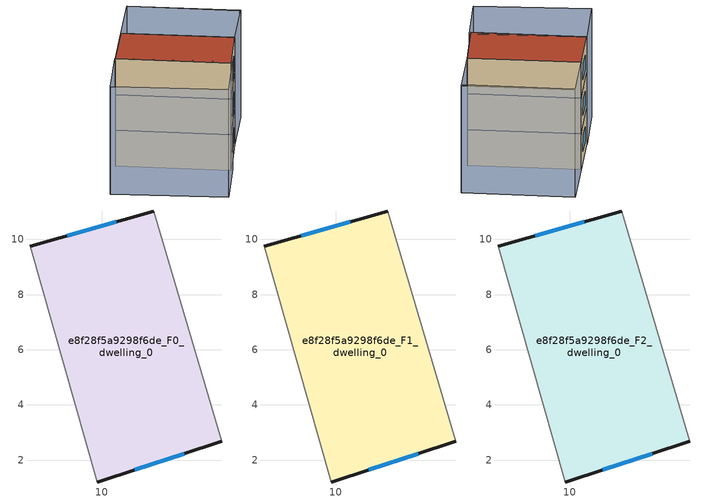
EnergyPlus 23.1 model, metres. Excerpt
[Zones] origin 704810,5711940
e8f28f5a9298f6de_F0_dwelling_0
 floor ground (EU_floor_Construction): 11.88,11.03 14.35,2.68 9.85,1.2 7.41,9.75 z0
 wall outside (EU_wall_Construction): 11.88,11.03 7.41,9.75 / 9.85,1.2 14.35,2.68 z0:3
 wall adiabatic (EU_wall_Construction): 14.35,2.68 11.88,11.03 / 7.41,9.75 9.85,1.2 z0:3
 window (EU_Window_Construction): 10.54,10.65 8.76,10.13 / 11.2,1.65 13,2.23 z0.9:2.1
e8f28f5a9298f6de_F1_dwelling_0
 floor to e8f28f5a9298f6de_F0_dwelling_0 (EU_floor_Construction): 11.88,11.03 14.35,2.68 9.85,1.2 7.41,9.75 z3
 wall outside (EU_wall_Construction): 11.88,11.03 7.41,9.75 / 9.85,1.2 14.35,2.68 z3:6
 wall adiabatic (EU_wall_Construction): 14.35,2.68 11.88,11.03 / 7.41,9.75 9.85,1.2 z3:6
 window (EU_Window_Construction): 10.54,10.65 8.76,10.13 / 11.2,1.65 13,2.23 z3.9:5.1
e8f28f5a9298f6de_F2_dwelling_0
 floor to e8f28f5a9298f6de_F1_dwelling_0 (EU_floor_Construction): 11.88,11.03 14.35,2.68 9.85,1.2 7.41,9.75 z6
 wall outside (EU_wall_Construction): 11.88,11.03 7.41,9.75 / 9.85,1.2 14.35,2.68 z6:9
 wall adiabatic (EU_wall_Construction): 14.35,2.68 11.88,11.03 / 7.41,9.75 9.85,1.2 z6:9
 window (EU_Window_Construction): 10.54,10.65 8.76,10.13 / 11.2,1.65 13,2.23 z6.9:8.1
 roof outside (EU_roof_Construction): 14.35,2.68 11.88,11.03 7.41,9.75 9.85,1.2 z9
shading: 19,4.16 16.64,12.39 / 14.35,2.68 11.88,11.03 / 11.88,11.03 16.68,12.45 / 16.68,12.45 19.16,4.1 / 19.16,4.1 14.35,2.68 / 5.32,-0.36 2.53,8.21 / 2.53,8.21 7.4,9.79 / 7.4,9.79 10.18,1.22 / 10.18,1.22 5.32,-0.36 z0:9
[Building]
EU S2 Campaign: North Axis=0; Terrain=City; Solar Distribution=FullExterior
[Site:Location]
London: Latitude=51.5; Longitude=-0.5; Time Zone=0; Elevation=25
[SizingPeriod:WeatherFileDays]
AnnualSizingPeriod: Begin Month=1; Begin Day of Month=1; End Month=12; End Day of Month=31; Day of Week for Start Day=Monday; Use Weather File Daylight Saving Period=No; Use Weather File Rain and Snow Indicators=No
[MATERIAL]
EU_InternalMass_Material: Roughness=MediumRough; Thickness=0.1; Conductivity=1; Density=1800; Specific Heat=900; Thermal Absorptance=0.9; Solar Absorptance=0.7; Visible Absorptance=0.7
[MATERIAL:NOMASS] Roughness=MediumRough; Thermal Absorptance=0.9; Solar Absorptance=0.7; Visible Absorptance=0.7
Name | Thermal Resistance
EU_wall_NoMass | 0.56902
EU_roof_NoMass | 2.50178
EU_floor_NoMass | 1.93
[WINDOWMATERIAL:SIMPLEGLAZINGSYSTEM]
EU_Window_SimpleGlazing: UFactor=3.61057; Solar Heat Gain Coefficient=0.76; Visible Transmittance=0.76
[CONSTRUCTION]
EU_wall_Construction: EU_wall_NoMass
EU_roof_Construction: EU_roof_NoMass
EU_floor_Construction: EU_floor_NoMass
EU_Window_Construction: EU_Window_SimpleGlazing
EU_InternalMass_Construction: EU_InternalMass_Material
[ZONE] Type=1; Multiplier=1; Ceiling Height=autocalculate; Volume=123.885; Floor Area=autocalculate; Part of Total Floor Area=Yes
e8f28f5a9298f6de_F0_dwelling_0; e8f28f5a9298f6de_F1_dwelling_0; e8f28f5a9298f6de_F2_dwelling_0
[INTERNALMASS] Construction=EU_InternalMass_Construction; Surface Area=41.2948
Name | Zone or ZoneList
e8f28f5a9298f6de_F0_dwelling_0_EU_InternalMass | e8f28f5a9298f6de_F0_dwelling_0
e8f28f5a9298f6de_F1_dwelling_0_EU_InternalMass | e8f28f5a9298f6de_F1_dwelling_0
e8f28f5a9298f6de_F2_dwelling_0_EU_InternalMass | e8f28f5a9298f6de_F2_dwelling_0
[OTHEREQUIPMENT] Fuel Type=Electricity; Design Level Calculation Method=Watts/Area; Power per Zone Floor Area=1; Fraction Latent=0; Fraction Radiant=0; Fraction Lost=0; Carbon Dioxide Generation Rate=0; EndUse Subcategory=EU_Step8_InternalGains
Name | Zone or ZoneList or Space or SpaceList | Schedule
EU_Step8_InternalGain_e8f28f5a9298f6de_F0_dwelling_0_f000 | e8f28f5a9298f6de_F0_dwelling_0 | EU_Step8_GainSchedule_e8f28f5a9298f6de_F0_dwelling_0_f000
EU_Step8_InternalGain_e8f28f5a9298f6de_F1_dwelling_0_f000 | e8f28f5a9298f6de_F1_dwelling_0 | EU_Step8_GainSchedule_e8f28f5a9298f6de_F1_dwelling_0_f000
EU_Step8_InternalGain_e8f28f5a9298f6de_F2_dwelling_0_f000 | e8f28f5a9298f6de_F2_dwelling_0 | EU_Step8_GainSchedule_e8f28f5a9298f6de_F2_dwelling_0_f000
[ZONEVENTILATION:DESIGNFLOWRATE] Schedule=EU_AlwaysOn; Design Flow Rate Calculation Method=AirChanges/Hour; Air Changes per Hour=0.471031; Ventilation Type=Natural; Fan Pressure Rise=0; Fan Total Efficiency=1; Constant Term Coefficient=1; Temperature Term Coefficient=0; Velocity Term Coefficient=0; Velocity Squared Term Coefficient=0; Minimum Indoor Temperature=-100; Maximum Indoor Temperature=100; Delta Temperature=-100; Minimum Outdoor Temperature=-100; Maximum Outdoor Temperature=100; Maximum Wind Speed=40
Name | Zone or ZoneList or Space or SpaceList
EU_ConstantAir_e8f28f5a9298f6de_F0_dwelling_0 | e8f28f5a9298f6de_F0_dwelling_0
EU_ConstantAir_e8f28f5a9298f6de_F1_dwelling_0 | e8f28f5a9298f6de_F1_dwelling_0
EU_ConstantAir_e8f28f5a9298f6de_F2_dwelling_0 | e8f28f5a9298f6de_F2_dwelling_0
[HVACTEMPLATE:THERMOSTAT] Constant Heating Setpoint=20; Constant Cooling Setpoint=50
EU_HeatOnly_e8f28f5a9298f6de_F0_dwelling_0; EU_HeatOnly_e8f28f5a9298f6de_F1_dwelling_0; EU_HeatOnly_e8f28f5a9298f6de_F2_dwelling_0
[HVACTEMPLATE:ZONE:IDEALLOADSAIRSYSTEM] System Availability Schedule=EU_AlwaysOn; Maximum Heating Supply Air Temperature=50; Minimum Cooling Supply Air Temperature=13; Maximum Heating Supply Air Humidity Ratio=0.0156; Minimum Cooling Supply Air Humidity Ratio=0.0077; Heating Limit=NoLimit; Cooling Limit=NoLimit; Heating Availability Schedule=EU_AlwaysOn; Cooling Availability Schedule=EU_CoolingOff; Dehumidification Control Type=ConstantSensibleHeatRatio; Cooling Sensible Heat Ratio=0.7; Dehumidification Setpoint=60; Humidification Control Type=None; Humidification Setpoint=30; Outdoor Air Method=None; Outdoor Air Flow Rate per Person=0.00944; Outdoor Air Flow Rate per Zone Floor Area=0; Outdoor Air Flow Rate per Zone=0; Demand Controlled Ventilation Type=None; Outdoor Air Economizer Type=NoEconomizer; Heat Recovery Type=None; Sensible Heat Recovery Effectiveness=0.7; Latent Heat Recovery Effectiveness=0.65
Name | Template Thermostat
e8f28f5a9298f6de_F0_dwelling_0 | EU_HeatOnly_e8f28f5a9298f6de_F0_dwelling_0
e8f28f5a9298f6de_F1_dwelling_0 | EU_HeatOnly_e8f28f5a9298f6de_F1_dwelling_0
e8f28f5a9298f6de_F2_dwelling_0 | EU_HeatOnly_e8f28f5a9298f6de_F2_dwelling_0
[SIZING:ZONE] Zone Cooling Design Supply Air Temperature Input Method=SupplyAirTemperature; Zone Cooling Design Supply Air Temperature=13; Zone Heating Design Supply Air Temperature Input Method=SupplyAirTemperature; Zone Heating Design Supply Air Temperature=50; Zone Cooling Design Supply Air Humidity Ratio=0.008; Zone Heating Design Supply Air Humidity Ratio=0.008; Cooling Design Air Flow Method=DesignDay; Cooling Design Air Flow Rate=0; Cooling Minimum Air Flow per Zone Floor Area=0.000762; Cooling Minimum Air Flow=0; Cooling Minimum Air Flow Fraction=0.2; Heating Design Air Flow Method=DesignDay; Heating Design Air Flow Rate=0; Heating Maximum Air Flow per Zone Floor Area=0.002032; Heating Maximum Air Flow=0.141576; Heating Maximum Air Flow Fraction=0.3; Account for Dedicated Outdoor Air System=No; Dedicated Outdoor Air System Control Strategy=NeutralSupplyAir; Dedicated Outdoor Air Low Setpoint Temperature for Design=autosize; Dedicated Outdoor Air High Setpoint Temperature for Design=autosize; Zone Load Sizing Method=Sensible Load Only No Latent Load; Zone Latent Cooling Design Supply Air Humidity Ratio Input Method=HumidityRatioDifference; Zone Cooling Design Supply Air Humidity Ratio Difference=0.005; Zone Latent Heating Design Supply Air Humidity Ratio Input Method=HumidityRatioDifference; Zone Humidification Design Supply Air Humidity Ratio Difference=0.005
e8f28f5a9298f6de_F0_dwelling_0; e8f28f5a9298f6de_F1_dwelling_0; e8f28f5a9298f6de_F2_dwelling_0
[SCHEDULE:CONSTANT]
Name | Hourly Value
EU_AlwaysOn | 1
EU_CoolingOff | 0
[SCHEDULE:FILE] Column Number=1; Rows to Skip at Top=0; Number of Hours of Data=8760; Column Separator=Comma; Interpolate to Timestep=No; Minutes per Item=60; Adjust Schedule for Daylight Savings=Yes
Name | File
EU_Step8_GainSchedule_e8f28f5a9298f6de_F0_dwelling_0_f000 | ../../schedules/e8f28f5a9298f6de/e8f28f5a9298f6de_F0_dwelling_0_f000_gain.csv
EU_Step8_GainSchedule_e8f28f5a9298f6de_F1_dwelling_0_f000 | ../../schedules/e8f28f5a9298f6de/e8f28f5a9298f6de_F1_dwelling_0_f000_gain.csv
EU_Step8_GainSchedule_e8f28f5a9298f6de_F2_dwelling_0_f000 | ../../schedules/e8f28f5a9298f6de/e8f28f5a9298f6de_F2_dwelling_0_f000_gain.csv
